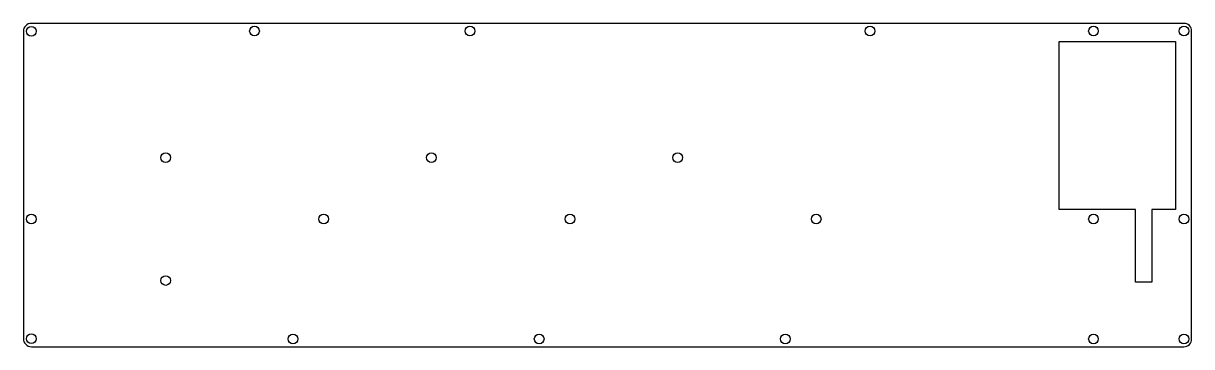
# Model space of a CAD drawing. Header units: millimetres. Extents: x -389 to -28, y 16 to 116.
import ezdxf

# ---------------------------------------------------------------- set-up
doc = ezdxf.new("R2010")
doc.units = ezdxf.units.MM
doc.layers.get('0').update_dxf_attribs({"linetype": 'CONTINUOUS'})

msp = doc.modelspace()

# ---------------------------------------------------------------- linework, layer by layer
msp.add_lwpolyline([(-386.73, 116.37, 0.414214), (-389.2, 113.9), (-389.2, 18.65, 0.414214), (-386.73, 16.17), (-30.02, 16.17, 0.414214), (-27.64, 18.55), (-27.64, 113.99, 0.414214), (-30.02, 116.37)], format="xyb", close=True)
msp.add_lwpolyline([(-68.64, 58.72), (-68.64, 110.72), (-32.64, 110.72), (-32.64, 58.72), (-40, 58.72), (-40, 36.17), (-45, 36.17), (-45, 58.72)], close=True)
for centre in [(-386.73, 113.9), (-317.67, 113.99), (-251, 113.99), (-127.17, 113.99), (-58.02, 113.99), (-30.02, 113.99), (-345.14, 74.77), (-262.91, 74.77), (-186.71, 74.77), (-386.73, 55.72), (-296.24, 55.72), (-220.04, 55.72), (-143.84, 55.72), (-58.02, 55.72), (-30.02, 55.72), (-345.14, 36.67), (-386.73, 18.65), (-305.77, 18.55), (-229.57, 18.55), (-153.37, 18.55), (-58.02, 18.55), (-30.02, 18.55)]:
    msp.add_circle(centre, 1.5)

doc.saveas('drawing.dxf')
